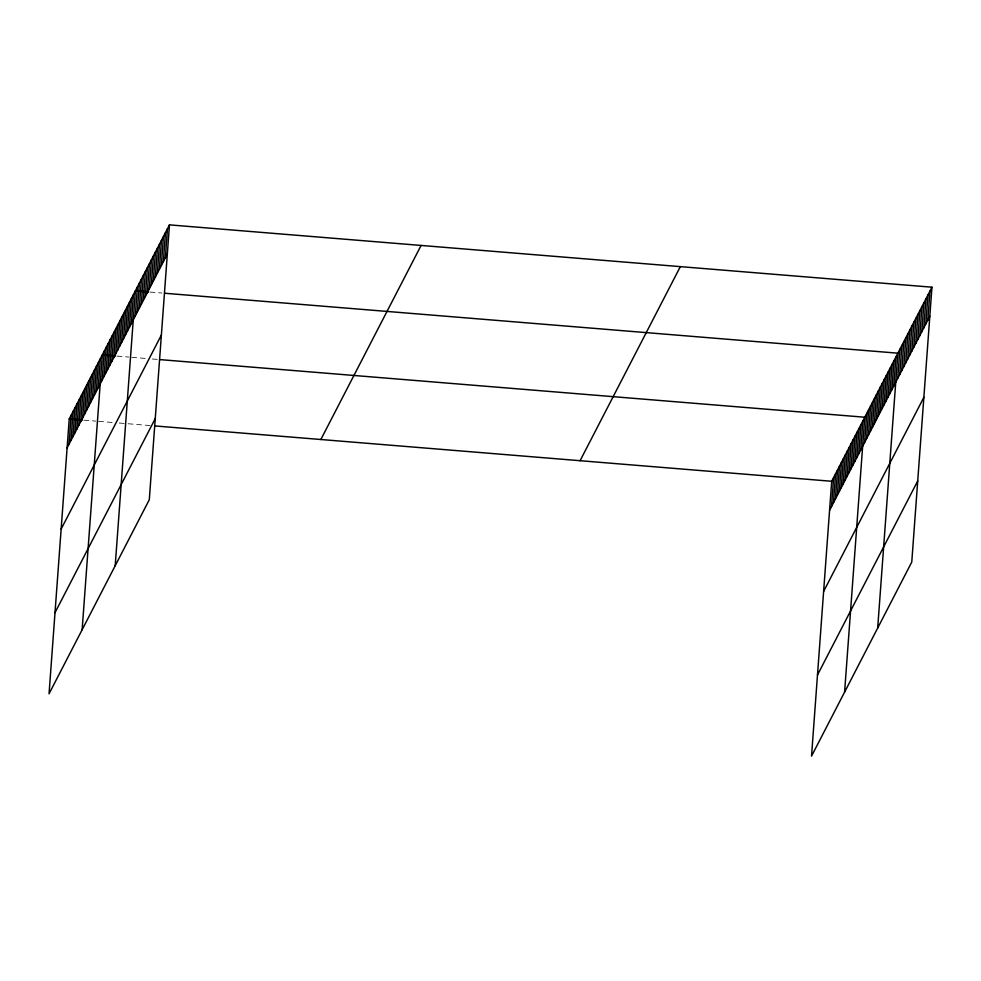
<?xml version="1.0" encoding="UTF-8"?>
<svg xmlns="http://www.w3.org/2000/svg" width="981" height="981" viewBox="0 0 981 981"><rect width="100%" height="100%" fill="white"/><g stroke="black" fill="none" stroke-linecap="round" stroke-linejoin="round"><path stroke-width="0.74" stroke-dasharray="4.91 3.68" d="M150.105 292.056L161.877 293.025M117.033 356.103L128.793 357.059M131.736 357.305L146.451 358.506M152.337 358.985L158.223 359.475M83.949 420.15L95.721 421.107M98.664 421.352L113.379 422.553M119.265 423.032L125.151 423.51M128.094 423.755L150.167 425.558"/><path stroke-width="1.47" d="M169.468 224.87L69.234 418.936L49.05 693.8L149.296 499.721L169.468 224.87L931.95 287.2L911.766 562.064L811.532 756.13L831.704 481.279L931.95 287.2M69.05 444.197L71.184 415.171M71 440.432L73.121 411.407M72.937 436.655L75.071 407.642M74.887 432.891L77.021 403.878M76.837 429.126L78.958 400.101M78.774 425.362L80.908 396.336M80.724 421.597L82.858 392.572M82.674 417.82L84.795 388.807M84.611 414.056L86.745 385.03M86.561 410.291L88.695 381.266M88.511 406.526L90.632 377.501M90.448 402.762L92.582 373.736M92.398 398.985L94.532 369.972M94.348 395.22L96.481 366.195M96.285 391.456L98.419 362.43M98.235 387.691L100.369 358.666M82.134 629.753L102.318 354.901L115.562 355.98M102.122 380.15L104.256 351.137M104.072 376.385L106.206 347.36M106.022 372.621L108.155 343.595M107.971 368.856L110.093 339.831M109.909 365.079L112.042 336.066M111.859 361.315L113.992 332.289M113.808 357.55L115.93 328.525M115.746 353.785L117.879 324.76M117.695 350.009L119.829 320.995M119.645 346.244L121.767 317.231M121.583 342.479L123.716 313.454M123.532 338.715L125.666 309.689M125.482 334.95L127.604 305.925M127.42 331.173L129.553 302.16M129.369 327.409L131.503 298.383M131.319 323.644L133.441 294.619M115.206 565.706L135.39 290.854L148.634 291.933M135.268 315.992L137.401 286.979M137.266 312.117L139.4 283.092M139.277 308.23L141.411 279.205M141.276 304.355L143.41 275.33M143.287 300.468L145.421 271.443M145.286 296.593L147.42 267.568M147.297 292.706L149.431 263.681M149.296 288.831L151.43 259.806M151.307 284.944L153.441 255.918M153.306 281.057L155.439 252.043M155.317 277.182L157.451 248.156M157.316 273.294L159.449 244.281M159.327 269.419L161.46 240.394M161.325 265.532L163.459 236.519M163.337 261.657L165.47 232.632M165.335 257.77L167.469 228.757M831.52 506.527L833.654 477.514M833.47 502.763L835.604 473.737M835.42 498.998L837.553 469.973M837.357 495.233L839.491 466.208M839.307 491.456L841.44 462.443M841.257 487.692L843.39 458.679M843.194 483.927L845.328 454.902M845.144 480.163L847.277 451.137M847.093 476.398L849.227 447.373M849.043 472.621L851.165 443.608M850.981 468.857L853.114 439.831M852.93 465.092L855.064 436.067M854.88 461.328L857.002 432.302M856.818 457.551L858.951 428.538M858.767 453.786L860.901 424.773M860.717 450.021L862.839 420.996M844.604 692.083L864.788 417.232L159.695 359.586M864.604 442.492L866.738 413.467M866.554 438.715L868.676 409.702M868.492 434.951L870.625 405.926M870.441 431.186L872.575 402.161M872.391 427.422L874.512 398.396M874.329 423.657L876.462 394.632M876.278 419.88L878.412 390.867M878.228 416.116L880.362 387.09M880.165 412.351L882.299 383.326M882.115 408.587L884.249 379.561M884.065 404.81L886.199 375.797M886.002 401.045L888.136 372.032M887.952 397.28L890.086 368.255M889.902 393.516L892.036 364.491M891.852 389.751L893.973 360.726M893.789 385.974L895.923 356.961M877.688 628.048L897.873 353.185L164.82 293.258M897.738 378.335L899.871 349.31M899.749 374.448L901.882 345.422M901.747 370.573L903.881 341.547M903.759 366.686L905.892 337.66M905.757 362.811L907.891 333.785M907.768 358.923L909.902 329.898M909.767 355.036L911.901 326.023M911.778 351.161L913.912 322.136M913.777 347.274L915.911 318.261M915.788 343.399L917.922 314.374M917.787 339.512L919.92 310.499M919.798 335.637L921.932 306.612M921.797 331.75L923.93 302.737M923.808 327.875L925.941 298.849M925.806 323.988L927.94 294.974M927.818 320.113L929.951 291.087M67.1 447.961L167.346 253.895M61.141 529.09L161.387 335.012M55.01 612.671L155.243 418.605M320.848 439.513L421.094 245.446M580.09 460.702L680.336 266.636M829.583 510.304L929.816 316.225M823.623 591.42L923.857 397.354M817.48 675.002L917.726 480.935M69.234 418.936L82.478 420.027M154.581 425.913L831.704 481.279"/></g></svg>
